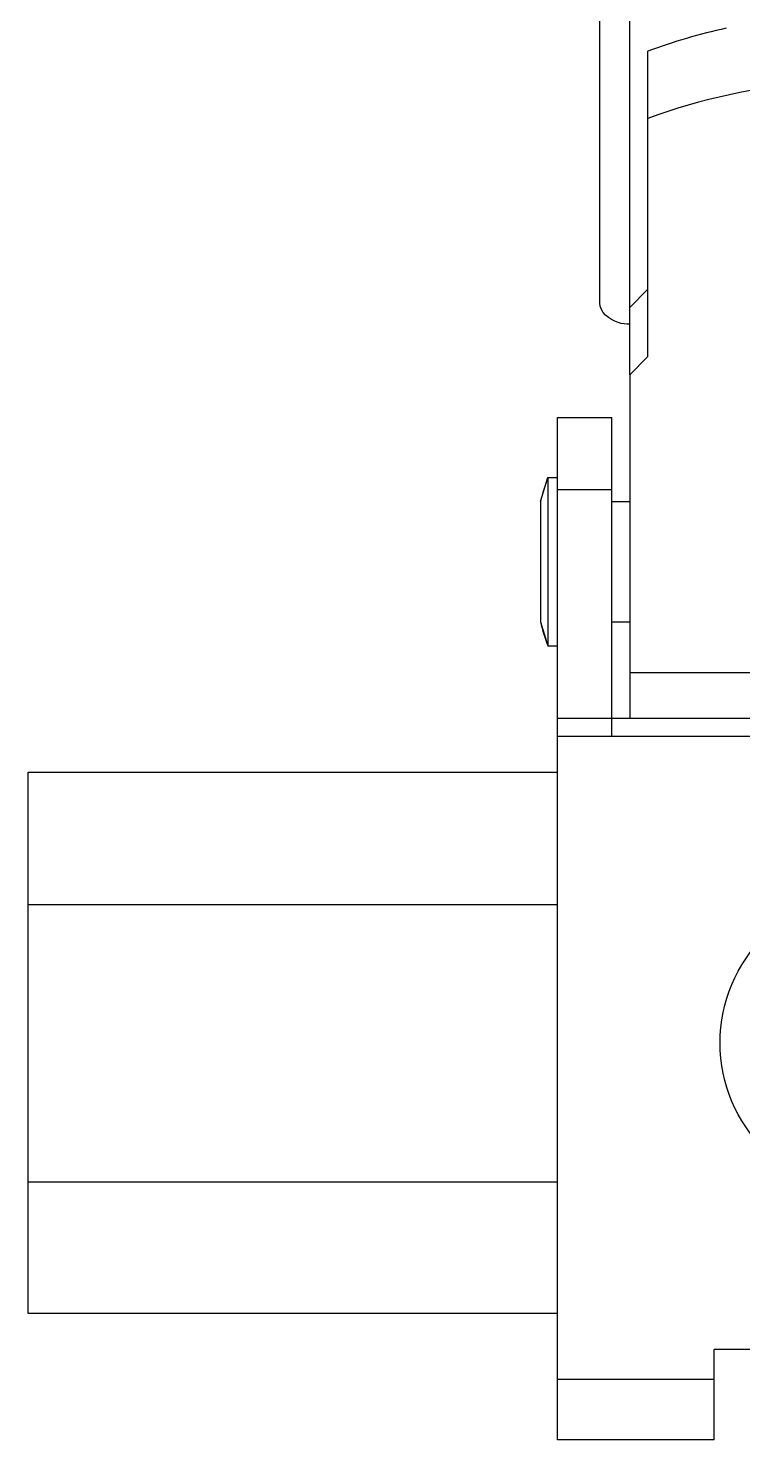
# Model space of a CAD drawing. Extents: x 185245 to 1992634, y -19957 to 755165.
# Drawn here: x 1876164 to 1876434, y 577332 to 577867 of the extents above; entities that cross this region are included whole.
import ezdxf

# ---------------------------------------------------------------- set-up
doc = ezdxf.new("R2010")
doc.units = 0
doc.header["$LTSCALE"] = 1000
doc.header["$MEASUREMENT"] = 0
doc.layers.add('02___PRT_ALL_AXES', color=7, linetype='Continuous')

msp = doc.modelspace()

# ---------------------------------------------------------------- linework, layer by layer
at = {"color": 7, "linetype": 'Continuous'}
for p, q in [((1876379.79, 577762.62), (1876379.79, 579282.38)), ((1876391.17, 577760.91), (1876391.17, 579232.95)), ((1876391.17, 577735.48), (1876391.17, 577605.45)), ((1876363.85, 577332.25), (1876363.85, 577719.28)), ((1876363.85, 577719.28), (1876384.34, 577719.28)), ((1876384.34, 577598.62), (1876384.34, 577719.28)), ((1876360.21, 577696.52), (1876363.85, 577696.52)), ((1876363.85, 577691.96), (1876384.34, 577691.96)), ((1876384.34, 577687.41), (1876391.17, 577687.41)), ((1876360.21, 577632.77), (1876363.85, 577632.77)), ((1876391.17, 577622.79), (1876450.36, 577622.79)), ((1876363.85, 577605.45), (1876600.62, 577605.45)), ((1876363.85, 577598.62), (1876600.62, 577598.62)), ((1876163.5, 577380.06), (1876163.5, 577584.96)), ((1876163.5, 577584.96), (1876363.85, 577584.96)), ((1876363.85, 577380.06), (1876163.5, 577380.06)), ((1876423.04, 577332.25), (1876423.04, 577366.4)), ((1876541.43, 577366.4), (1876423.04, 577366.4)), ((1876423.04, 577355.02), (1876363.85, 577355.02)), ((1876423.04, 577332.25), (1876363.85, 577332.25))]:
    msp.add_line(p, q, dxfattribs=at)
at = {"color": 0}
for p, q in [((1876163.5, 577534.96), (1876363.85, 577534.96)), ((1876163.5, 577429.96), (1876363.85, 577429.96))]:
    msp.add_line(p, q, dxfattribs=at)
at = {"color": 7, "linetype": 'Continuous'}
msp.add_open_spline([(1876391.17, 577754.57), (1876389.71, 577754.57), (1876384.97, 577755.04), (1876379.79, 577759.21), (1876379.79, 577762.62)], degree=3, knots=[0, 0, 0, 0, 0.300361, 1, 1, 1, 1], dxfattribs=at)
at = {"layer": '02___PRT_ALL_AXES', "color": 7, "linetype": 'Continuous'}
for p, q in [((1876398, 577742.37), (1876398, 577857.96)), ((1876398, 577767.81), (1876391.17, 577760.91)), ((1876391.17, 577735.48), (1876391.17, 577760.91)), ((1876398, 577742.37), (1876391.17, 577735.48)), ((1876357.34, 577687.41), (1876360.21, 577696.52)), ((1876360.21, 577696.52), (1876360.21, 577632.77)), ((1876360.21, 577696.52), (1876363.85, 577696.52)), ((1876357.34, 577687.41), (1876357.34, 577641.88)), ((1876384.34, 577687.41), (1876391.17, 577687.41)), ((1876357.34, 577641.88), (1876360.21, 577632.77)), ((1876384.34, 577641.88), (1876391.17, 577641.88)), ((1876360.21, 577632.77), (1876363.85, 577632.77))]:
    msp.add_line(p, q, dxfattribs=at)
msp.add_circle((1876482.24, 577482.51), 56.92, dxfattribs=at)
for centre, radius, start, end in [((1876477.21, 577642.42), 229.64, 102.4606, 110.1778), ((1876445.51, 577664.64), 91.07, 159.5127, 165.5225), ((1876445.51, 577664.64), 91.07, 194.4775, 200.4873)]:
    msp.add_arc(centre, radius, start, end, dxfattribs=at)
msp.add_open_spline([(1876566.47, 577832.52), (1876553.24, 577837.4), (1876498.21, 577851.89), (1876438.05, 577847.3), (1876398, 577832.52)], degree=3, knots=[0, 0, 0, 0, 0.248287, 1, 1, 1, 1], dxfattribs=at)

doc.saveas('drawing.dxf')
